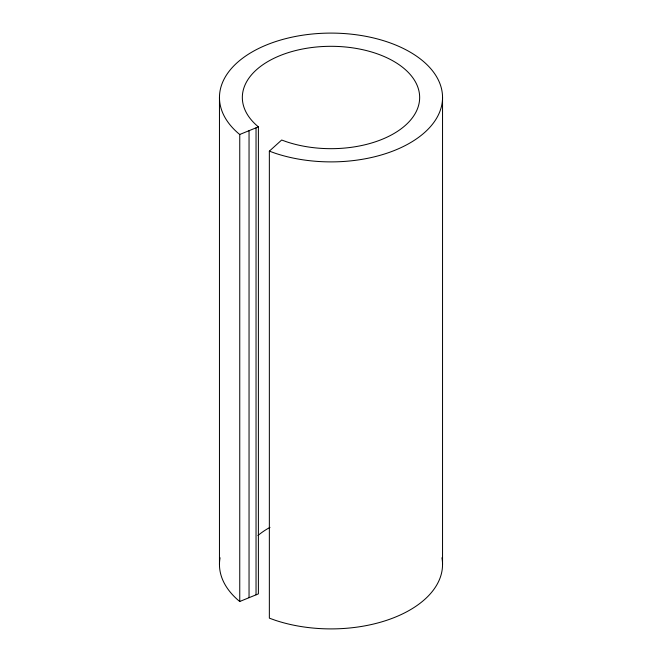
<?xml version="1.0" encoding="UTF-8"?>
<svg xmlns="http://www.w3.org/2000/svg" width="662" height="662" viewBox="0 0 662 662"><rect width="100%" height="100%" fill="white"/><g stroke="black" fill="none" stroke-linecap="round" stroke-linejoin="round"><path stroke-width="0.99" d="M441.926 557.776A111.539 64.396 0 0 1 391.747 618.515A111.539 64.396 0 0 1 275.227 620.269L269.351 618.159L269.351 151.151L281.664 140.021L286.671 141.825A88.658 51.181 0 0 0 418.624 105.275A88.658 51.181 0 0 0 311.794 47.523A88.658 51.181 0 0 0 257.303 125.945L258.395 126.872L258.395 593.88L239.752 601.485L238.262 600.277A111.539 64.396 0 0 1 220.074 557.776M269.351 151.151L275.227 153.261A111.539 64.396 0 0 0 441.24 107.294A111.539 64.396 0 0 0 306.862 34.623A111.539 64.396 0 0 0 238.262 133.269L239.752 134.477L258.395 126.872M442.539 97.496L442.539 564.504M256.037 127.799L256.037 594.807M249.044 130.629L249.044 597.637M239.752 134.477L239.752 601.485M219.461 97.496L219.461 564.504M257.94 535.517A88.658 51.181 0 0 1 269.972 527.374"/></g></svg>
